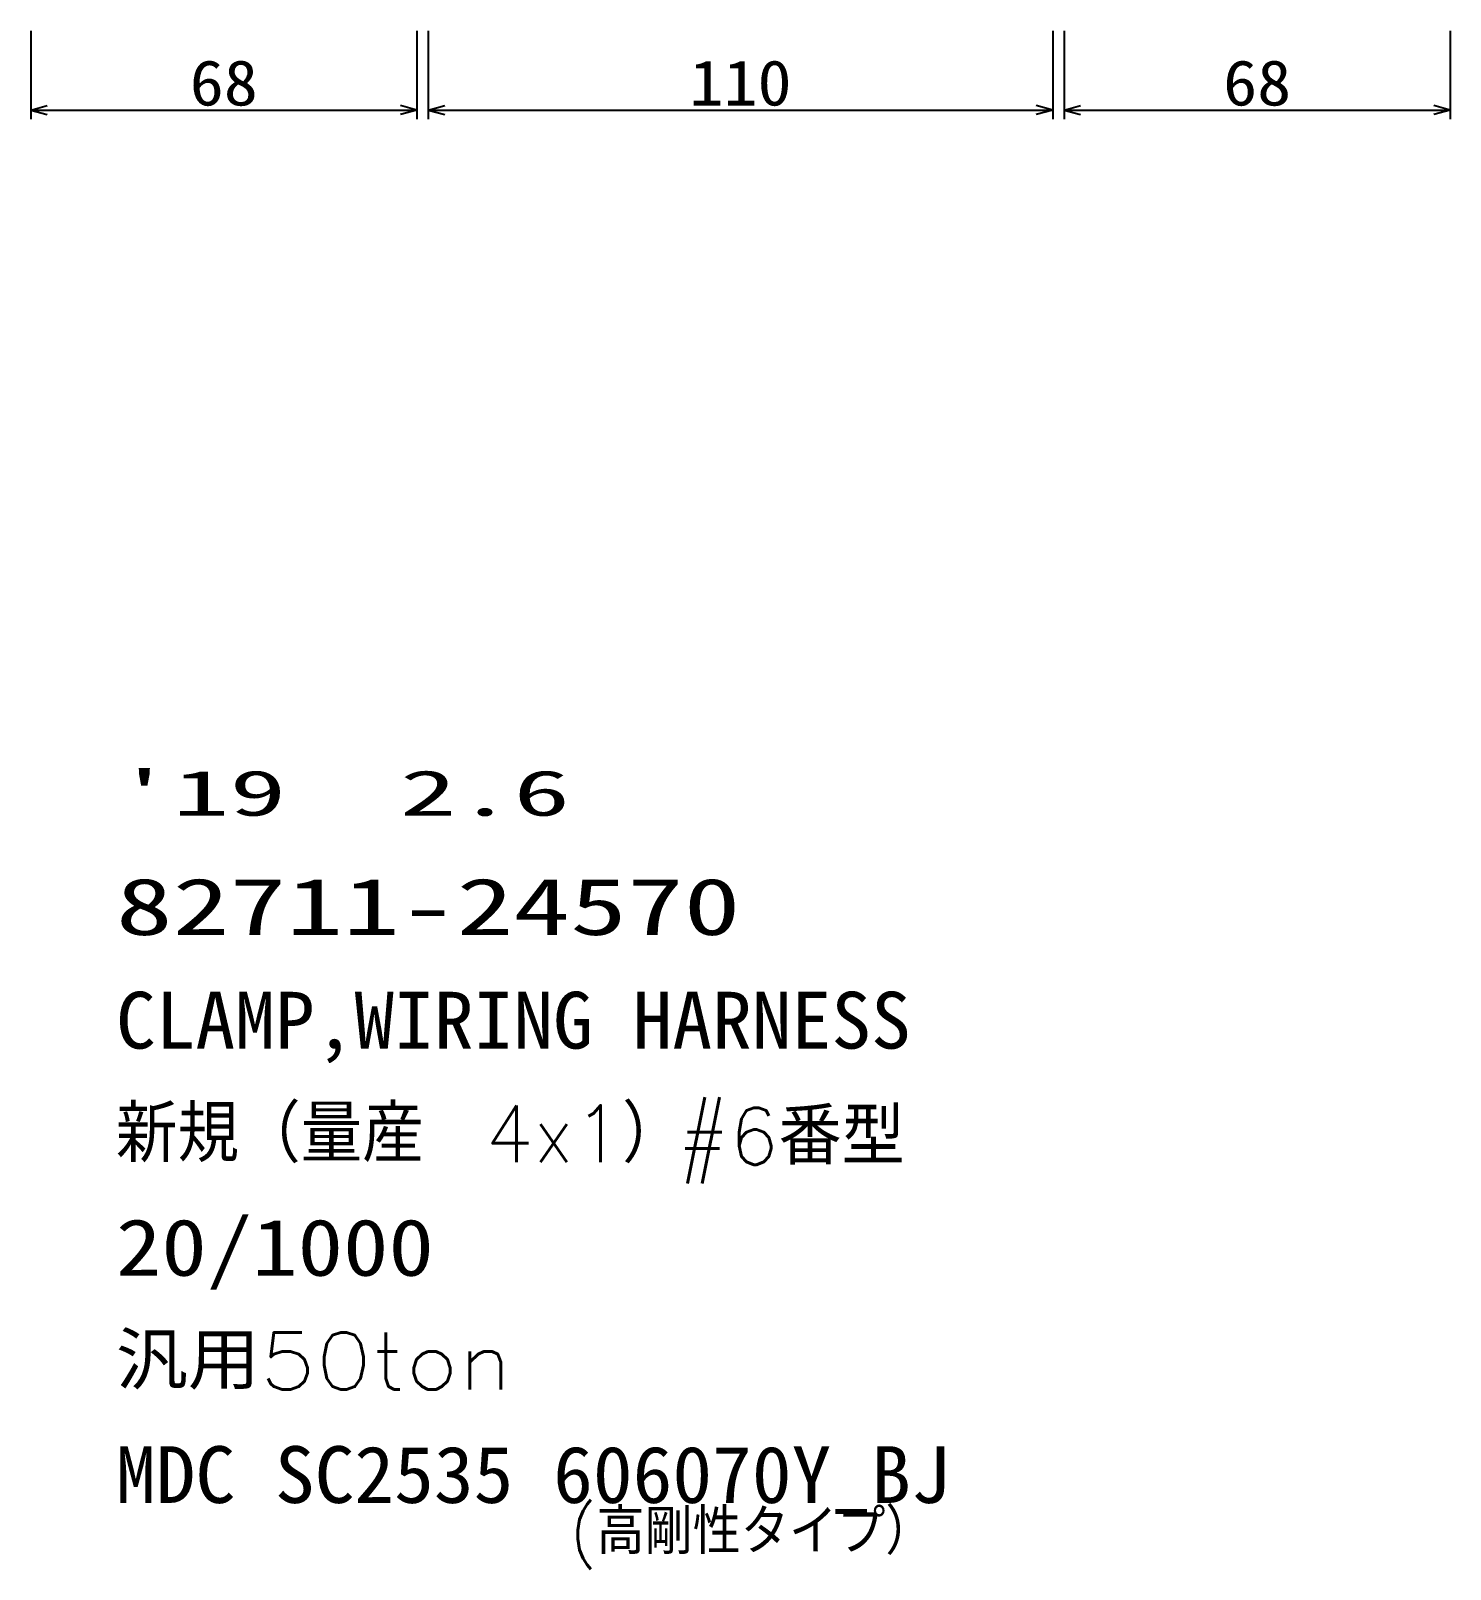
# Model space of a CAD drawing. Extents: x -554 to 592, y -350 to 391.
# Drawn here: x 275 to 525, y -271.7 to -0.8 of the extents above; entities that cross this region are included whole.
import ezdxf
from ezdxf.enums import TextEntityAlignment as Align

# ---------------------------------------------------------------- set-up
doc = ezdxf.new("R2010")
doc.units = 0
doc.layers.add('L12', color=7, linetype='CONTINUOUS')
doc.styles.add('KANJI', font='TXT', dxfattribs={"bigfont": 'BIGFONT'})

msp = doc.modelspace()

# ---------------------------------------------------------------- linework, layer by layer
at = {"layer": 'L12', "color": 251, "linetype": 'CONTINUOUS'}
for p, q in [((275, -0.8), (275, -16.359162)), ((343, -0.8), (343, -16.359162)), ((345, -0.8), (345, -16.359162)), ((455, -0.8), (455, -16.359162)), ((457, -0.8), (457, -16.359162)), ((525, -0.8), (525, -16.359162)), ((275, -14.759162), (277.897777, -13.982705)), ((275, -14.759162), (343, -14.759162)), ((275, -14.759162), (277.897777, -15.535619)), ((343, -14.759162), (340.102223, -13.982705)), ((343, -14.759162), (340.102223, -15.535619)), ((345, -14.759162), (347.897777, -13.982705)), ((345, -14.759162), (455, -14.759162)), ((345, -14.759162), (347.897777, -15.535619)), ((455, -14.759162), (452.102223, -13.982705)), ((455, -14.759162), (452.102223, -15.535619)), ((457, -14.759162), (459.897777, -13.982705)), ((457, -14.759162), (525, -14.759162)), ((457, -14.759162), (459.897777, -15.535619)), ((525, -14.759162), (522.102223, -13.982705)), ((525, -14.759162), (522.102223, -15.535619))]:
    msp.add_line(p, q, dxfattribs=at)

# ---------------------------------------------------------------- texts
for s, height, width, p, p2 in [('68', 8, 0.75, (303, -13.959162), (315, -13.959162)), ('110', 8, 0.75, (391, -13.959162), (409, -13.959162)), ('68', 8, 0.75, (485, -13.959162), (497, -13.959162)), ("'19  2.6", 8, 1.25, (290, -139), (370, -139)), ('CLAMP,WIRING HARNESS', 10, 0.7, (290, -180), (430, -180)), ('20/1000', 10, 0.8, (290, -220), (346, -220)), ('MDC SC2535 606070Y_BJ', 10, 0.7, (290, -260), (437, -260))]:
    msp.add_text(s, height=height, dxfattribs=dict(at, width=width)).set_placement(p, p2, align=Align.ALIGNED)
msp.add_text('82711-24570', height=10, dxfattribs=at).set_placement((290, -160), (400, -160), align=Align.ALIGNED)
at = {"layer": 'L12', "color": 251, "linetype": 'CONTINUOUS', "style": 'KANJI'}
for s, height, p, p2 in [('新規（量産\u30004x1）', 10, (290, -200), (390, -200)), ('#6番型', 10, (388.932584, -200.440449), (428.932584, -200.440449)), ('汎用50ton ', 10, (290, -240), (370, -240)), ('(高剛性タイプ）', 8, (370, -269), (434, -269))]:
    msp.add_text(s, height=height, dxfattribs=at).set_placement(p, p2, align=Align.ALIGNED)

doc.saveas('drawing.dxf')
